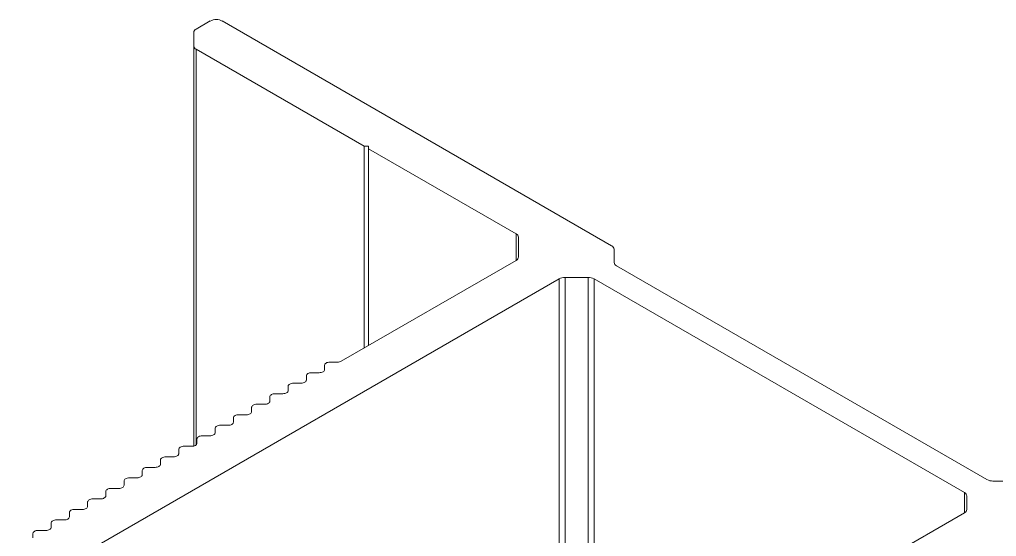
# Model space of a CAD drawing. Header units: millimetres. Extents: x 39 to 459, y 26 to 647.
# Drawn here: x 84.242 to 85.623, y 215.04 to 215.77 of the extents above; entities that cross this region are included whole.
import ezdxf

# ---------------------------------------------------------------- set-up
doc = ezdxf.new("R2010")
doc.units = ezdxf.units.MM
doc.layers.add('ANTET', color=7, linetype='Continuous')

# ---------------------------------------------------------------- blocks, each defined once
blk = doc.blocks.new('Griyaj Montajı')
at = {"color": 7, "linetype": 'Continuous', "lineweight": 15}
for p, q in [((11067.4466, 2107.4539), (11067.4664, 2107.4653)), ((11068.0335, 2107.1477), (11067.4833, 2107.4653)), ((11067.443, 2107.4302), (11067.443, 2107.449)), ((11067.443, 2107.4302), (11067.443, 2106.8645)), ((11067.6838, 2107.2883), (11067.4466, 2107.4253)), ((11067.6902, 2107.2883), (11067.6838, 2107.2883)), ((11067.6838, 2107.2883), (11067.6838, 2107.003)), ((11067.6902, 2107.2883), (11067.6902, 2107.2847)), ((11067.8985, 2107.1644), (11067.6902, 2107.2847)), ((11067.6902, 2107.2847), (11067.6902, 2107.0067)), ((11067.902, 2107.1318), (11067.902, 2107.1595)), ((11068.037, 2107.1428), (11068.037, 2107.1241)), ((11067.8985, 2107.1269), (11067.6515, 2106.9844)), ((11068.0405, 2107.1192), (11068.5638, 2106.8171)), ((11067.9592, 2107.1008), (11067.197, 2106.6607)), ((11068.0002, 2107.1028), (11067.9677, 2107.1028)), ((11068.0087, 2107.1008), (11068.532, 2106.7987)), ((11067.6354, 2106.9831), (11067.6462, 2106.9831)), ((11067.6097, 2106.9682), (11067.6204, 2106.9682)), ((11067.6279, 2106.9726), (11067.6279, 2106.9788)), ((11067.6022, 2106.9577), (11067.6022, 2106.9639)), ((11067.5764, 2106.9428), (11067.5764, 2106.949)), ((11067.5839, 2106.9534), (11067.5947, 2106.9534)), ((11067.5507, 2106.9279), (11067.5507, 2106.9342)), ((11067.5582, 2106.9385), (11067.5689, 2106.9385)), ((11067.5249, 2106.9131), (11067.5249, 2106.9193)), ((11067.5324, 2106.9236), (11067.5432, 2106.9236)), ((11067.4992, 2106.8982), (11067.4992, 2106.9044)), ((11067.5067, 2106.9087), (11067.5174, 2106.9087)), ((11067.4734, 2106.8833), (11067.4734, 2106.8895)), ((11067.4809, 2106.8939), (11067.4917, 2106.8939)), ((11067.4476, 2106.8685), (11067.4476, 2106.8747)), ((11067.4551, 2106.879), (11067.4659, 2106.879)), ((11067.4219, 2106.8536), (11067.4219, 2106.8598)), ((11067.4294, 2106.8641), (11067.4401, 2106.8641)), ((11067.3961, 2106.8387), (11067.3961, 2106.8449)), ((11067.4036, 2106.8493), (11067.4144, 2106.8493)), ((11067.3704, 2106.8239), (11067.3704, 2106.8301)), ((11067.3779, 2106.8344), (11067.3886, 2106.8344)), ((11067.3521, 2106.8195), (11067.3629, 2106.8195)), ((11067.3264, 2106.8047), (11067.3371, 2106.8047)), ((11067.3446, 2106.809), (11067.3446, 2106.8152)), ((11068.6048, 2106.815), (11068.5723, 2106.815)), ((11067.3006, 2106.7898), (11067.3114, 2106.7898)), ((11067.3189, 2106.7941), (11067.3189, 2106.8003)), ((11068.5355, 2106.7938), (11068.5355, 2106.775)), ((11067.2748, 2106.7749), (11067.2856, 2106.7749)), ((11067.2931, 2106.7792), (11067.2931, 2106.7855)), ((11067.2673, 2106.7644), (11067.2673, 2106.7706)), ((11068.532, 2106.7701), (11067.7697, 2106.3301)), ((11067.2416, 2106.7495), (11067.2416, 2106.7557)), ((11067.2491, 2106.7601), (11067.2598, 2106.7601)), ((11067.2158, 2106.7346), (11067.2158, 2106.7409)), ((11067.2233, 2106.7452), (11067.2341, 2106.7452))]:
    blk.add_line(p, q, dxfattribs=at)
at = {"color": 8, "linetype": 'Continuous', "lineweight": 15}
for p, q in [((11067.4466, 2107.4253), (11067.4466, 2106.8662)), ((11067.8985, 2107.1644), (11067.8985, 2107.1269)), ((11067.9592, 2107.1008), (11067.9592, 2106.4395)), ((11067.9677, 2107.1028), (11067.9677, 2106.4444)), ((11068.0002, 2107.1028), (11068.0002, 2106.4631)), ((11068.0087, 2107.1008), (11068.0087, 2106.468)), ((11068.532, 2106.7987), (11068.532, 2106.7701))]:
    blk.add_line(p, q, dxfattribs=at)
at = {"color": 7, "linetype": 'Continuous', "lineweight": 15, "flags": 128}
for points in [[(11067.6279, 2106.9788), (11067.6281, 2106.9796), (11067.6285, 2106.9804), (11067.6292, 2106.9812), (11067.6301, 2106.9818), (11067.6313, 2106.9824), (11067.6326, 2106.9828), (11067.634, 2106.983), (11067.6354, 2106.9831)], [(11067.6022, 2106.9639), (11067.6023, 2106.9647), (11067.6028, 2106.9655), (11067.6035, 2106.9663), (11067.6044, 2106.967), (11067.6055, 2106.9675), (11067.6068, 2106.9679), (11067.6082, 2106.9681), (11067.6097, 2106.9682)], [(11067.6204, 2106.9682), (11067.6219, 2106.9683), (11067.6233, 2106.9686), (11067.6246, 2106.969), (11067.6257, 2106.9695), (11067.6267, 2106.9701), (11067.6274, 2106.9709), (11067.6278, 2106.9717), (11067.6279, 2106.9726)], [(11067.5947, 2106.9534), (11067.5962, 2106.9534), (11067.5976, 2106.9537), (11067.5989, 2106.9541), (11067.6, 2106.9546), (11067.6009, 2106.9553), (11067.6016, 2106.956), (11067.602, 2106.9568), (11067.6022, 2106.9577)], [(11067.5689, 2106.9385), (11067.5704, 2106.9386), (11067.5718, 2106.9388), (11067.5731, 2106.9392), (11067.5742, 2106.9398), (11067.5752, 2106.9404), (11067.5759, 2106.9412), (11067.5763, 2106.942), (11067.5764, 2106.9428)], [(11067.5764, 2106.949), (11067.5766, 2106.9499), (11067.577, 2106.9507), (11067.5777, 2106.9514), (11067.5786, 2106.9521), (11067.5798, 2106.9526), (11067.5811, 2106.953), (11067.5825, 2106.9533), (11067.5839, 2106.9534)], [(11067.5432, 2106.9236), (11067.5446, 2106.9237), (11067.546, 2106.9239), (11067.5473, 2106.9243), (11067.5485, 2106.9249), (11067.5494, 2106.9255), (11067.5501, 2106.9263), (11067.5505, 2106.9271), (11067.5507, 2106.9279)], [(11067.5507, 2106.9342), (11067.5508, 2106.935), (11067.5512, 2106.9358), (11067.5519, 2106.9366), (11067.5529, 2106.9372), (11067.554, 2106.9378), (11067.5553, 2106.9382), (11067.5567, 2106.9384), (11067.5582, 2106.9385)], [(11067.5174, 2106.9087), (11067.5189, 2106.9088), (11067.5203, 2106.9091), (11067.5216, 2106.9095), (11067.5227, 2106.91), (11067.5237, 2106.9107), (11067.5243, 2106.9114), (11067.5248, 2106.9122), (11067.5249, 2106.9131)], [(11067.5249, 2106.9193), (11067.5251, 2106.9201), (11067.5255, 2106.9209), (11067.5262, 2106.9217), (11067.5271, 2106.9223), (11067.5282, 2106.9229), (11067.5295, 2106.9233), (11067.531, 2106.9235), (11067.5324, 2106.9236)], [(11067.4992, 2106.9044), (11067.4993, 2106.9053), (11067.4997, 2106.9061), (11067.5004, 2106.9068), (11067.5014, 2106.9075), (11067.5025, 2106.908), (11067.5038, 2106.9084), (11067.5052, 2106.9087), (11067.5067, 2106.9087)], [(11067.4734, 2106.8895), (11067.4735, 2106.8904), (11067.474, 2106.8912), (11067.4747, 2106.892), (11067.4756, 2106.8926), (11067.4767, 2106.8931), (11067.478, 2106.8935), (11067.4794, 2106.8938), (11067.4809, 2106.8939)], [(11067.4917, 2106.8939), (11067.4931, 2106.894), (11067.4945, 2106.8942), (11067.4958, 2106.8946), (11067.497, 2106.8951), (11067.4979, 2106.8958), (11067.4986, 2106.8965), (11067.499, 2106.8974), (11067.4992, 2106.8982)], [(11067.4476, 2106.8747), (11067.4478, 2106.8755), (11067.4482, 2106.8763), (11067.4489, 2106.8771), (11067.4498, 2106.8777), (11067.451, 2106.8783), (11067.4523, 2106.8787), (11067.4537, 2106.8789), (11067.4551, 2106.879)], [(11067.4659, 2106.879), (11067.4674, 2106.8791), (11067.4688, 2106.8793), (11067.4701, 2106.8797), (11067.4712, 2106.8803), (11067.4721, 2106.8809), (11067.4728, 2106.8817), (11067.4733, 2106.8825), (11067.4734, 2106.8833)], [(11067.4219, 2106.8598), (11067.422, 2106.8607), (11067.4225, 2106.8615), (11067.4231, 2106.8622), (11067.4241, 2106.8629), (11067.4252, 2106.8634), (11067.4265, 2106.8638), (11067.4279, 2106.8641), (11067.4294, 2106.8641)], [(11067.4401, 2106.8641), (11067.4416, 2106.8642), (11067.443, 2106.8645), (11067.4443, 2106.8649), (11067.4454, 2106.8654), (11067.4464, 2106.8661), (11067.4471, 2106.8668), (11067.4475, 2106.8676), (11067.4476, 2106.8685)], [(11067.3961, 2106.8449), (11067.3963, 2106.8458), (11067.3967, 2106.8466), (11067.3974, 2106.8473), (11067.3983, 2106.848), (11067.3995, 2106.8485), (11067.4008, 2106.8489), (11067.4022, 2106.8492), (11067.4036, 2106.8493)], [(11067.4144, 2106.8493), (11067.4158, 2106.8493), (11067.4173, 2106.8496), (11067.4186, 2106.85), (11067.4197, 2106.8505), (11067.4206, 2106.8512), (11067.4213, 2106.8519), (11067.4217, 2106.8528), (11067.4219, 2106.8536)], [(11067.3704, 2106.8301), (11067.3705, 2106.8309), (11067.3709, 2106.8317), (11067.3716, 2106.8325), (11067.3726, 2106.8331), (11067.3737, 2106.8337), (11067.375, 2106.8341), (11067.3764, 2106.8343), (11067.3779, 2106.8344)], [(11067.3886, 2106.8344), (11067.3901, 2106.8345), (11067.3915, 2106.8347), (11067.3928, 2106.8351), (11067.3939, 2106.8357), (11067.3949, 2106.8363), (11067.3956, 2106.8371), (11067.396, 2106.8379), (11067.3961, 2106.8387)], [(11067.3446, 2106.8152), (11067.3448, 2106.816), (11067.3452, 2106.8169), (11067.3459, 2106.8176), (11067.3468, 2106.8183), (11067.3479, 2106.8188), (11067.3492, 2106.8192), (11067.3507, 2106.8194), (11067.3521, 2106.8195)], [(11067.3629, 2106.8195), (11067.3643, 2106.8196), (11067.3657, 2106.8199), (11067.367, 2106.8203), (11067.3682, 2106.8208), (11067.3691, 2106.8215), (11067.3698, 2106.8222), (11067.3702, 2106.823), (11067.3704, 2106.8239)], [(11067.3189, 2106.8003), (11067.319, 2106.8012), (11067.3194, 2106.802), (11067.3201, 2106.8027), (11067.3211, 2106.8034), (11067.3222, 2106.8039), (11067.3235, 2106.8043), (11067.3249, 2106.8046), (11067.3264, 2106.8047)], [(11067.3371, 2106.8047), (11067.3386, 2106.8047), (11067.34, 2106.805), (11067.3413, 2106.8054), (11067.3424, 2106.8059), (11067.3433, 2106.8066), (11067.344, 2106.8073), (11067.3445, 2106.8081), (11067.3446, 2106.809)], [(11067.2931, 2106.7855), (11067.2932, 2106.7863), (11067.2937, 2106.7871), (11067.2944, 2106.7879), (11067.2953, 2106.7885), (11067.2964, 2106.7891), (11067.2977, 2106.7895), (11067.2991, 2106.7897), (11067.3006, 2106.7898)], [(11067.3114, 2106.7898), (11067.3128, 2106.7899), (11067.3142, 2106.7901), (11067.3155, 2106.7905), (11067.3167, 2106.7911), (11067.3176, 2106.7917), (11067.3183, 2106.7925), (11067.3187, 2106.7933), (11067.3189, 2106.7941)], [(11067.2673, 2106.7706), (11067.2675, 2106.7714), (11067.2679, 2106.7722), (11067.2686, 2106.773), (11067.2695, 2106.7737), (11067.2707, 2106.7742), (11067.272, 2106.7746), (11067.2734, 2106.7748), (11067.2748, 2106.7749)], [(11067.2856, 2106.7749), (11067.2871, 2106.775), (11067.2885, 2106.7752), (11067.2898, 2106.7756), (11067.2909, 2106.7762), (11067.2918, 2106.7768), (11067.2925, 2106.7776), (11067.293, 2106.7784), (11067.2931, 2106.7792)], [(11067.2598, 2106.7601), (11067.2613, 2106.7601), (11067.2627, 2106.7604), (11067.264, 2106.7608), (11067.2651, 2106.7613), (11067.2661, 2106.762), (11067.2668, 2106.7627), (11067.2672, 2106.7635), (11067.2673, 2106.7644)], [(11067.2341, 2106.7452), (11067.2355, 2106.7453), (11067.237, 2106.7455), (11067.2383, 2106.7459), (11067.2394, 2106.7464), (11067.2403, 2106.7471), (11067.241, 2106.7479), (11067.2414, 2106.7487), (11067.2416, 2106.7495)], [(11067.2416, 2106.7557), (11067.2417, 2106.7566), (11067.2422, 2106.7574), (11067.2428, 2106.7581), (11067.2438, 2106.7588), (11067.2449, 2106.7593), (11067.2462, 2106.7597), (11067.2476, 2106.76), (11067.2491, 2106.7601)], [(11067.2158, 2106.7409), (11067.216, 2106.7417), (11067.2164, 2106.7425), (11067.2171, 2106.7433), (11067.218, 2106.7439), (11067.2192, 2106.7445), (11067.2205, 2106.7449), (11067.2219, 2106.7451), (11067.2233, 2106.7452)]]:
    blk.add_lwpolyline(points, dxfattribs=at)
at = {"color": 7, "linetype": 'Continuous', "lineweight": 15}
for centre, radius, start, end in [((11067.4749, 2107.4489), 0.0184, 62.613, 117.3876), ((11067.449, 2107.4484), 0.00604, 114.378, 174.3068), ((11067.449, 2107.4308), 0.00603, 185.6771, 245.6305), ((11067.896, 2107.1589), 0.00603, 5.6799, 65.6277), ((11068.031, 2107.1422), 0.00603, 5.6799, 65.6277), ((11067.896, 2107.1324), 0.00603, 294.3723, 354.3092), ((11068.043, 2107.1247), 0.00604, 185.727, 245.6082), ((11067.9674, 2107.0855), 0.0173, 88.854, 118.0414), ((11068.0006, 2107.0855), 0.0173, 61.96, 91.1498), ((11067.6464, 2106.9939), 0.0108, 268.8391, 298.0496), ((11068.572, 2106.8323), 0.0173, 241.964, 271.1326), ((11068.5295, 2106.7932), 0.00603, 5.6743, 65.6333), ((11068.5295, 2106.7756), 0.00604, 294.3783, 354.3031)]:
    blk.add_arc(centre, radius, start, end, dxfattribs=at)

msp = doc.modelspace()

# ---------------------------------------------------------------- block references
at = {"layer": 'ANTET', "color": 0}
msp.add_blockref('Griyaj Montajı', (-10982.9547, -1891.697), dxfattribs=at)

doc.saveas('drawing.dxf')
